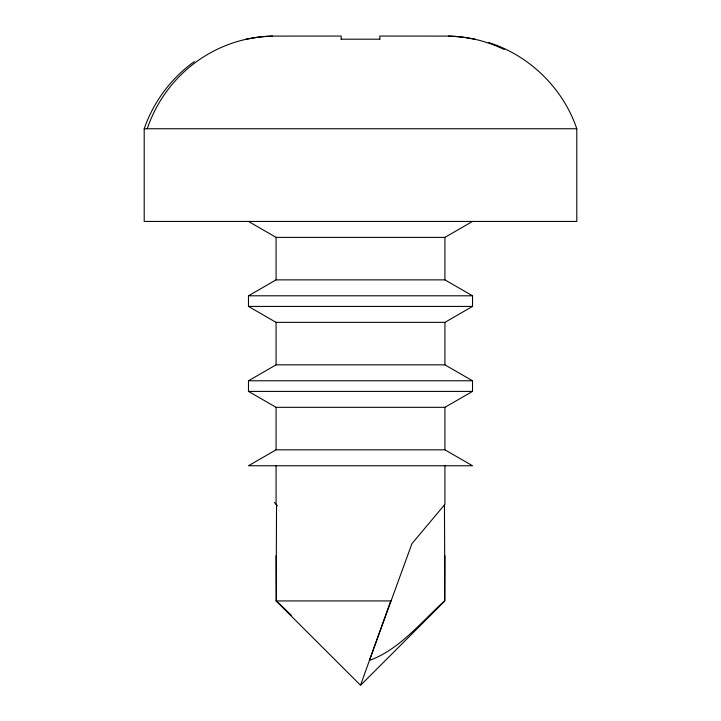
<?xml version="1.0" encoding="UTF-8"?>
<svg xmlns="http://www.w3.org/2000/svg" width="721" height="721" viewBox="0 0 721 721"><rect width="100%" height="100%" fill="white"/><g stroke="black" fill="none" stroke-linecap="round" stroke-linejoin="round"><path stroke-width="1.08" d="M444.442 504.925L444.92 600.926L360.888 684.95L360.203 684.95L276.08 600.926L276.558 504.925M444.92 555.702L444.533 600.926C421.199 621.926 399.344 649.765 369.44 660.382L411.916 543.688L444.92 504.358L444.92 465.811M360.644 684.95L390.746 600.926M488.829 42.593C529.538 55.445 563.092 88.323 576.8 128.753L576.8 221.446L144.2 221.446L144.2 128.753C153.474 101.904 171.183 78.129 194.282 61.6M474.724 38.907L474.562 39.195A141.686 141.686 0 0 0 448.687 36.113A144.128 144.128 0 0 1 466.018 37.654L474.562 39.195A137.287 135.359 90 0 1 504.24 49.533M248.484 295.799L276.08 279.874L444.92 279.874L472.516 295.799L472.516 306.425L444.92 322.359L276.08 322.359L248.484 306.425L248.484 295.799L472.516 295.799M248.484 221.446L276.08 237.38L444.92 237.38L472.516 221.446M248.484 380.778L276.08 364.844L444.92 364.844L472.516 380.778L472.516 391.404L444.92 407.329L276.08 407.329L248.484 391.404L248.484 380.778L472.516 380.778M276.08 449.823L248.484 465.757L472.516 465.757L444.92 449.823L276.08 449.823L276.08 407.329M341.186 39.195L379.814 39.195M272.313 36.104L341.186 36.05L341.186 39.394M144.2 128.753L576.8 128.753M248.484 306.425L472.516 306.425M248.484 391.404L472.516 391.404M276.08 600.926L391.079 600.926M448.687 36.104L379.814 36.05L379.814 39.394M283.434 607.677L291.257 615.229M281.289 605.604L279.685 604.054M281.83 606.127L282.902 607.163M279.144 603.531L276.467 600.926L276.08 555.702M274.431 502.393L277.324 505.845M246.276 38.907L246.438 39.195A141.686 141.686 0 0 1 272.313 36.113A144.128 144.128 0 0 0 254.982 37.654L246.438 39.195A137.287 135.359 90 0 0 147.237 128.753M444.92 237.38L444.92 279.874M444.92 322.359L444.92 364.844M444.92 407.329L444.92 449.823M276.08 237.38L276.08 279.874M276.08 322.359L276.08 364.844M276.08 465.811L276.08 504.358"/></g></svg>
